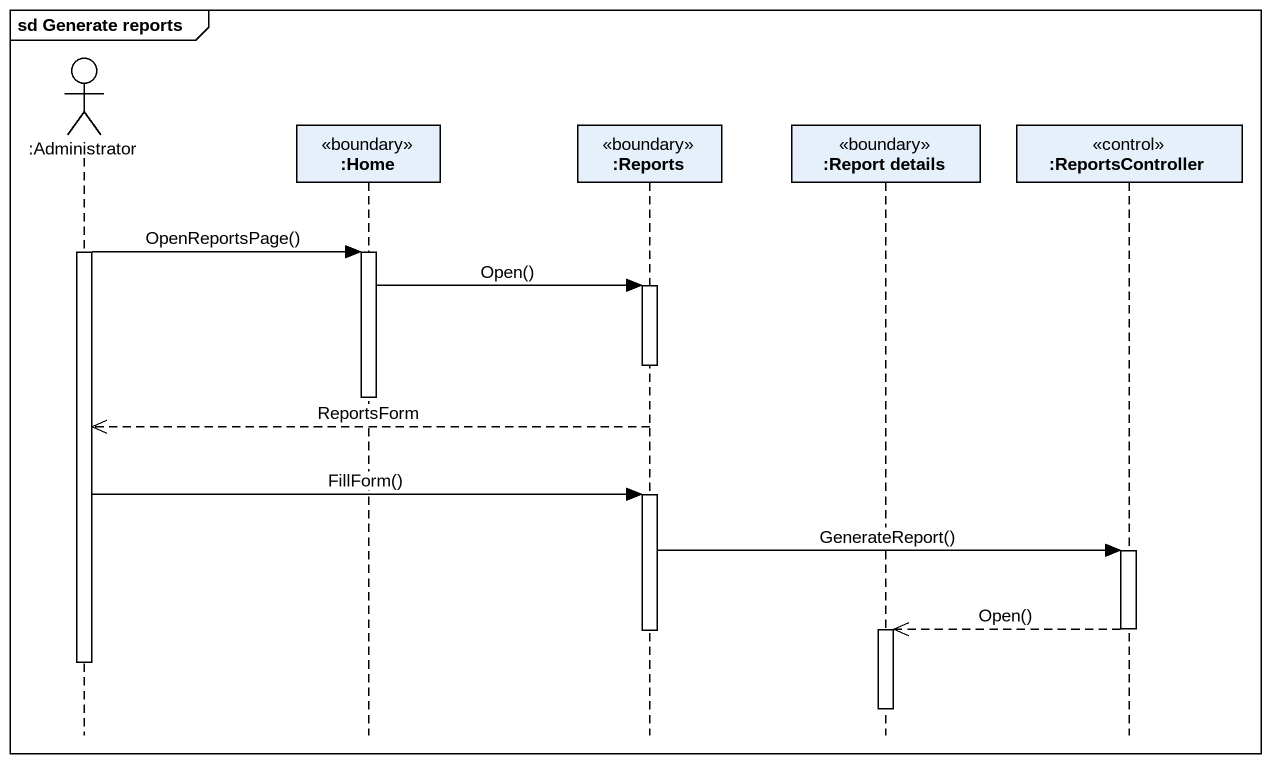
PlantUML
@startuml
mainframe sd Generate reports
hide footbox
actor ":Administrator" as Administrator
participant ":Home" as Home <<boundary>>
participant ":Reports" as Reports <<boundary>>
participant ":Report details" as Report_details <<boundary>>
participant ":ReportsController" as ReportsController <<control>>

activate Administrator
Administrator -> Home : OpenReportsPage()
activate Home
Home -> Reports : Open()
activate Reports
deactivate Reports
deactivate Home
Reports -->> Administrator : ReportsForm
Administrator -> Reports : FillForm()
activate Reports
Reports -> ReportsController : GenerateReport()
activate ReportsController
ReportsController -->> Report_details : Open()
deactivate ReportsController
activate Report_details
deactivate Reports
deactivate Administrator
deactivate Report_details
@enduml
